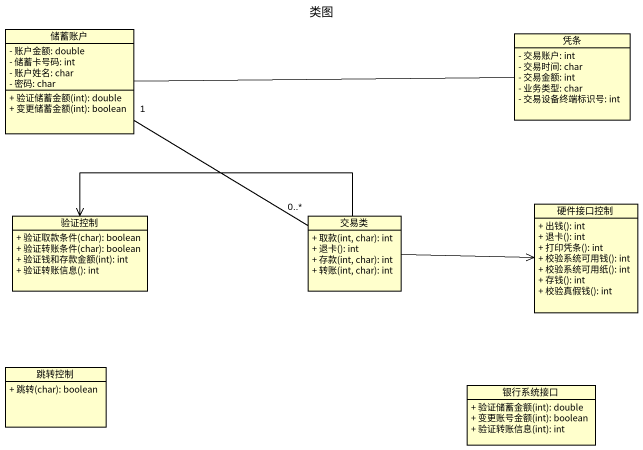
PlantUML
@startuml
title 类图
hide circle
hide empty members
skinparam classAttributeIconSize 0
class 储蓄账户 {
  - 账户金额: double
  - 储蓄卡号码: int
  - 账户姓名: char
  - 密码: char
  + 验证储蓄金额(int): double
  + 变更储蓄金额(int): boolean
}
class 凭条 {
  - 交易账户: int
  - 交易时间: char
  - 交易金额: int
  - 业务类型: char
  - 交易设备终端标识号: int
}
class 硬件接口控制 {
  + 出钱(): int
  + 退卡(): int
  + 打印凭条(): int
  + 校验系统可用钱(): int
  + 校验系统可用纸(): int
  + 存钱(): int
  + 校验真假钱(): int
}
class 验证控制 {
  + 验证取款条件(char): boolean
  + 验证转账条件(char): boolean
  + 验证钱和存款金额(int): int
  + 验证转账信息(): int
}
class 交易类 {
  + 取款(int, char): int
  + 退卡(): int
  + 存款(int, char): int
  + 转账(int, char): int
}
class 跳转控制 {
  + 跳转(char): boolean
}
class 银行系统接口 {
  + 验证储蓄金额(int): double
  + 变更账号金额(int): boolean
  + 验证转账信息(int): int
}
储蓄账户 -right- 凭条
储蓄账户 "1" -- "0..*" 交易类
交易类 -right-> 硬件接口控制
交易类 -left-> 验证控制
@enduml
